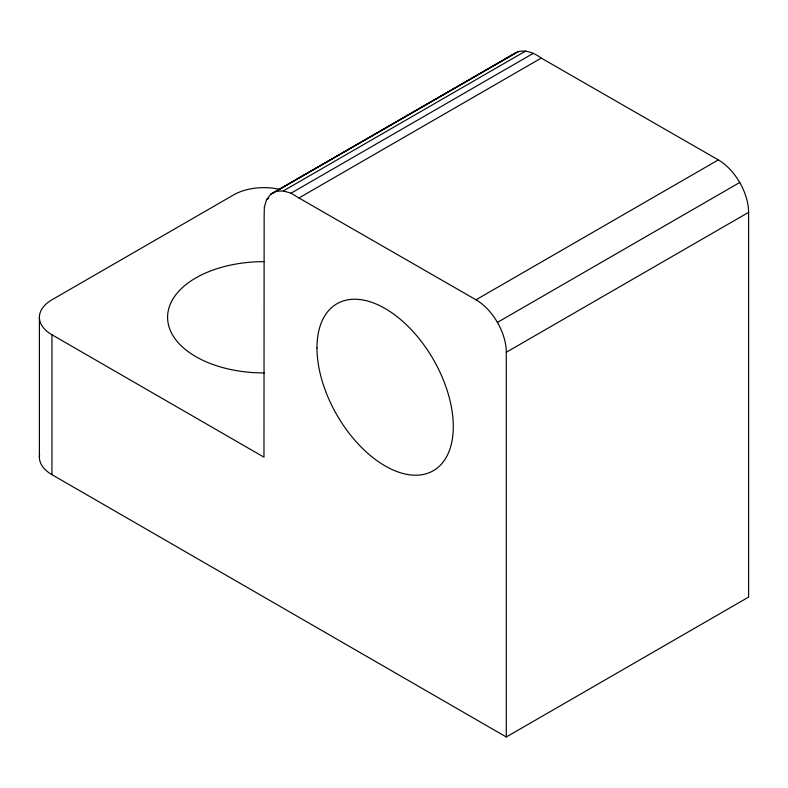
<?xml version="1.0" encoding="UTF-8"?>
<svg xmlns="http://www.w3.org/2000/svg" width="788" height="788" viewBox="0 0 788 788"><rect width="100%" height="100%" fill="white"/><g stroke="black" fill="none" stroke-linecap="round" stroke-linejoin="round"><path stroke-width="1.18" d="M39.558 455.031A42.838 24.733 0 0 0 51.949 474.671L506.29 736.987L748.6 597.087L748.6 212.356A42.838 24.733 60 0 0 718.311 159.895L541.248 58.085C533.368 52.225 521.755 47.684 512.998 54.382L270.678 194.281L266.561 199.699L264.335 207.165L264.147 216.188L263.97 457.178L51.949 334.772A42.838 24.733 0 0 1 51.949 299.795L233.681 194.872A42.838 24.733 0 0 1 279.346 189.278M273.022 193.05L515.332 53.151M270.678 194.281L518.721 51.387M266.561 199.699L268.688 198.468M276.401 191.287L283.345 190.913L525.655 51.013M283.345 190.913L291.028 193.198L533.348 53.308M291.028 193.198L298.938 197.985L541.248 58.085M298.938 197.985L476.001 299.795L718.311 159.895M497.415 322.4L739.725 182.501M506.29 736.987L506.29 352.256L748.6 212.356M51.949 334.772L51.949 474.671M39.4 317.288L39.4 457.188M476.001 299.795A42.838 24.733 60 0 1 506.29 352.256M264.118 372.931A96.382 55.643 0 0 1 167.588 317.367A96.382 55.643 0 0 1 263.822 261.636M316.973 347.882A96.382 55.643 60 0 0 419.206 475.056A96.382 55.643 60 0 0 419.206 338.751A96.382 55.643 60 0 0 316.973 347.882"/></g></svg>
